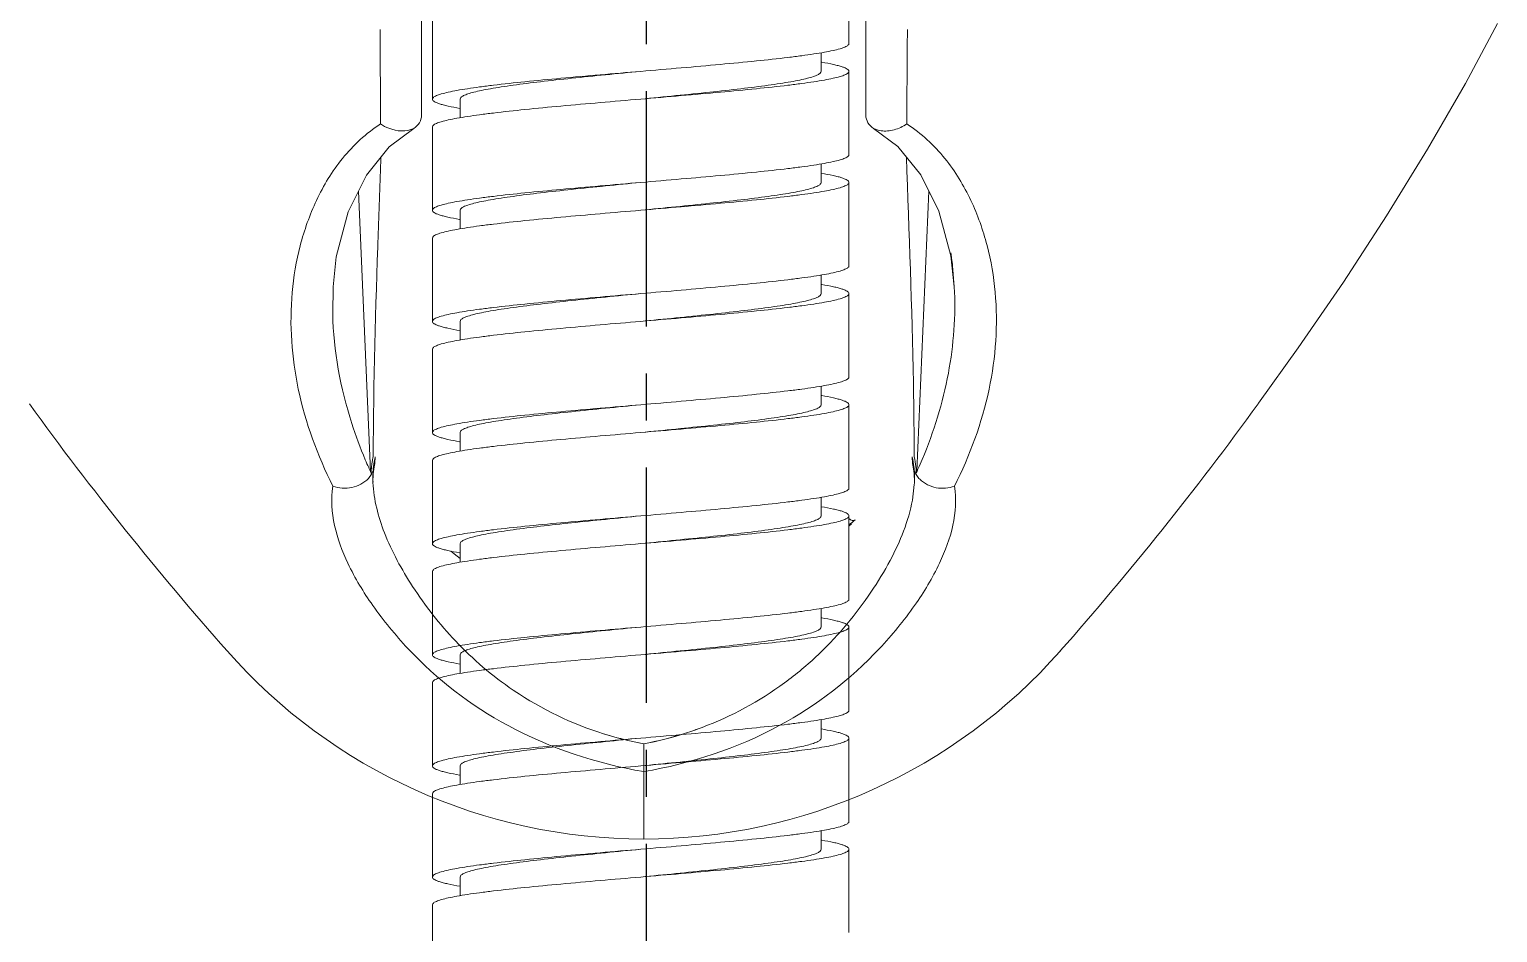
# Model space of a CAD drawing. Header units: millimetres. Extents: x 789 to 1209, y -1278 to -684.
# Drawn here: x 972.24 to 1011.88, y -1062.41 to -1038.03 of the extents above; entities that cross this region are included whole.
import ezdxf

# ---------------------------------------------------------------- set-up
doc = ezdxf.new("R2010")
doc.units = ezdxf.units.MM
doc.header["$LTSCALE"] = 0.1
doc.linetypes.add('CENTERX2', pattern=[101.6, 63.5, -12.7, 12.7, -12.7])
doc.layers.get('0').update_dxf_attribs({"lineweight": 13})
doc.layers.add('CENTER', color=1, linetype='CENTERX2')

msp = doc.modelspace()

# ---------------------------------------------------------------- linework, layer by layer
at = {"color": 7, "linetype": 'Continuous'}
for p, q in [((982.824, -1039.964), (982.824, -1022.564)), ((994.824, -1040.343), (994.824, -1022.514)), ((994.368, -1038.413), (994.368, -1036.163)), ((983.118, -1037.663), (983.118, -1039.913)), ((1011.012, -1039.488), (1011.883, -1037.874)), ((981.72, -1040.584), (981.705, -1038.03)), ((993.618, -1039.163), (993.618, -1038.661)), ((994.368, -1041.413), (994.368, -1039.163)), ((983.868, -1039.913), (983.868, -1040.416)), ((982.824, -1039.964), (982.824, -1040.343)), ((983.118, -1040.663), (983.118, -1042.913)), ((993.618, -1042.163), (993.618, -1041.66)), ((994.368, -1044.413), (994.368, -1042.163)), ((981.122, -1042.401), (981.449, -1049.962)), ((996.527, -1042.4), (996.2, -1049.958)), ((983.868, -1043.416), (983.868, -1042.913)), ((996.795, -1042.939), (997.119, -1044.141)), ((983.118, -1045.913), (983.118, -1043.663)), ((997.119, -1044.141), (997.212, -1044.98)), ((993.618, -1045.163), (993.618, -1044.659)), ((997.165, -1044.415), (997.212, -1044.98)), ((980.427, -1045.708), (980.437, -1044.979)), ((994.368, -1047.413), (994.368, -1045.163)), ((983.868, -1045.913), (983.868, -1046.417)), ((983.118, -1046.663), (983.118, -1048.913)), ((993.618, -1048.163), (993.618, -1047.662)), ((994.368, -1050.413), (994.368, -1048.163)), ((1005.413, -1048.143), (1005.428, -1048.121)), ((983.868, -1048.913), (983.868, -1049.414)), ((981.519, -1050.025), (981.547, -1049.84)), ((981.547, -1049.84), (981.53, -1049.907)), ((981.563, -1049.748), (981.547, -1049.84)), ((981.574, -1049.57), (981.563, -1049.748)), ((983.118, -1049.663), (983.118, -1051.913)), ((996.086, -1049.746), (996.075, -1049.57)), ((996.102, -1049.84), (996.086, -1049.746)), ((996.102, -1049.84), (996.129, -1050.023)), ((996.127, -1049.931), (996.102, -1049.84)), ((981.392, -1050.15), (981.477, -1050.034)), ((981.412, -1049.89), (981.399, -1049.86)), ((981.477, -1050.034), (981.468, -1050.015)), ((981.527, -1049.917), (981.477, -1050.034)), ((981.515, -1050.252), (981.519, -1050.025)), ((981.515, -1050.264), (981.515, -1050.252)), ((996.172, -1050.034), (996.127, -1049.931)), ((996.129, -1050.023), (996.134, -1050.253)), ((996.186, -1050.002), (996.172, -1050.034)), ((996.181, -1050.05), (996.257, -1050.15)), ((996.131, -1050.312), (996.079, -1050.737)), ((993.618, -1051.163), (993.618, -1050.659)), ((994.368, -1053.413), (994.368, -1051.163)), ((994.368, -1051.441), (994.439, -1051.381)), ((983.868, -1051.913), (983.868, -1052.417)), ((983.118, -1052.663), (983.118, -1054.913)), ((993.618, -1054.163), (993.618, -1053.661)), ((994.368, -1056.413), (994.368, -1054.163)), ((983.868, -1054.913), (983.868, -1055.416)), ((983.118, -1055.663), (983.118, -1057.913)), ((993.618, -1057.163), (993.618, -1056.66)), ((988.825, -1058.066), (988.825, -1057.316)), ((994.368, -1059.413), (994.368, -1057.163)), ((983.868, -1057.913), (983.868, -1058.416)), ((988.824, -1058.066), (988.824, -1059.887)), ((983.118, -1058.663), (983.118, -1060.913)), ((993.618, -1060.163), (993.618, -1059.659)), ((994.368, -1062.413), (994.368, -1060.163)), ((983.868, -1060.913), (983.868, -1061.417)), ((983.118, -1061.663), (983.118, -1063.913))]:
    msp.add_line(p, q, dxfattribs=at)
for points in [[(1005.428, -1048.121), (1006.5, -1046.623), (1007.717, -1044.856), (1008.886, -1043.065), (1009.991, -1041.264), (1011.012, -1039.488)], [(980.437, -1044.979), (980.524, -1044.173), (980.847, -1042.957), (981.339, -1041.962), (981.955, -1041.197), (982.615, -1040.702)], [(995.034, -1040.702), (995.691, -1041.194), (996.305, -1041.954), (996.795, -1042.939)], [(983.62, -1052.115), (983.707, -1052.188), (983.868, -1052.313)]]:
    msp.add_lwpolyline(points, dxfattribs=at)
for centre, radius, start, end in [((2236.387, -1046.916), 1240.474, 179.589565, 179.707505), ((988.506, -1045.404), 8.716, 7.8508, 8.8485), ((988.38, -1045.422), 8.843, 6.5363, 7.8499), ((1045.072, -995.281), 89.997, 215.97077, 221.40969), ((932.573, -995.278), 90.002, 318.59042, 324.0291), ((992.989, -1044.721), 12.679, 202.869, 203.9128), ((984.066, -1050.12), 2.607, 173.699, 177.621), ((983.873, -1050.102), 2.413, 171.4965, 173.4054), ((983.788, -1050.089), 2.326, 169.319, 171.4972), ((983.71, -1050.074), 2.247, 167.0966, 169.3183), ((984.037, -1050.12), 2.525, 173.616, 175.3191), ((983.949, -1050.11), 2.436, 171.3235, 173.4352), ((983.875, -1050.099), 2.361, 169.1774, 171.3226), ((983.818, -1050.088), 2.303, 167.3418, 169.1752), ((983.791, -1050.082), 2.275, 166.9981, 167.3386), ((993.769, -1050.1), 2.366, 6.3877, 12.6766), ((993.601, -1050.12), 2.535, 4.4172, 6.4283), ((993.858, -1050.091), 2.33, 6.4647, 12.8498), ((993.67, -1050.114), 2.519, 4.2323, 6.5101), ((984.629, -1044.707), 12.713, 335.9567, 337.1559), ((993.209, -1044.624), 12.919, 204.055, 204.4097), ((993.292, -1044.586), 13.01, 204.4096, 204.6607), ((984.372, -1050.135), 2.859, 177.9355, 182.3317), ((980.804, -1049.688), 0.759, 342.4896, 343.2273), ((993.481, -1050.129), 2.656, 2.0754, 4.3011), ((993.036, -1050.129), 3.101, 356.5996, 357.7085), ((993.258, -1050.136), 2.879, 357.6709, 2.0422), ((996.708, -1049.725), 0.619, 209.9575, 211.6709), ((993.563, -1050.122), 2.626, 2.6396, 4.2362), ((984.338, -1044.577), 13.032, 335.3967, 335.6117), ((984.418, -1044.613), 12.943, 335.6116, 335.9591), ((996.791, -1049.663), 0.723, 222.4053, 225.2932), ((990.546, -1046.645), 6.107, 308.7722, 310.7388), ((983.328, -1038.806), 16.76, 311.2142, 311.9465), ((988.824, -1044.887), 15, 221.4088, 270.0012), ((988.825, -1044.887), 15, 269.9998, 318.5911), ((990.524, -1048.162), 9.309, 235.859, 236.0687), ((990.524, -1048.152), 9.317, 236.1017, 252.6264), ((987.071, -1047.993), 9.485, 287.699, 290.5722), ((986.692, -1046.918), 10.626, 287.8829, 290.4492), ((990.582, -1048.02), 9.462, 252.5281, 257.2103), ((990.646, -1047.77), 9.718, 252.6116, 257.1678), ((990.421, -1048.711), 8.753, 257.238, 259.4912), ((990.742, -1047.334), 10.165, 257.1879, 259.127), ((986.962, -1047.615), 9.878, 280.8668, 287.634)]:
    msp.add_arc(centre, radius, start, end, dxfattribs=at)
for points, knots in [([(994.368, -1038.413), (994.368, -1038.431), (994.345, -1038.46), (994.304, -1038.486), (994.256, -1038.509), (994.196, -1038.532), (994.089, -1038.566), (993.924, -1038.606), (993.688, -1038.652), (993.405, -1038.698), (993.077, -1038.744), (992.56, -1038.809), (991.828, -1038.888), (990.868, -1038.979), (989.826, -1039.071), (989.109, -1039.132), (988.743, -1039.163)], [0, 0, 0, 0, 0.009481, 0.01668, 0.025907, 0.037268, 0.050798, 0.084377, 0.12651, 0.176872, 0.23503, 0.300456, 0.450604, 0.621669, 0.807156, 1, 1, 1, 1]), ([(993.638, -1038.917), (993.743, -1038.935), (993.891, -1038.963), (994.072, -1039.007), (994.176, -1039.037), (994.258, -1039.067), (994.324, -1039.099), (994.368, -1039.137), (994.368, -1039.163)], [0, 0, 0, 0, 0.407777, 0.571872, 0.708885, 0.818739, 0.902104, 1, 1, 1, 1]), ([(988.743, -1039.163), (988.377, -1039.194), (987.659, -1039.255), (986.617, -1039.347), (985.657, -1039.438), (984.925, -1039.517), (984.408, -1039.582), (984.08, -1039.629), (983.797, -1039.675), (983.562, -1039.721), (983.396, -1039.761), (983.29, -1039.794), (983.229, -1039.817), (983.181, -1039.84), (983.141, -1039.866), (983.118, -1039.895), (983.118, -1039.913)], [0, 0, 0, 0, 0.192844, 0.378332, 0.549397, 0.699546, 0.764969, 0.82313, 0.87349, 0.915624, 0.949202, 0.962734, 0.974093, 0.983319, 0.99052, 1, 1, 1, 1]), ([(988.743, -1039.163), (988.426, -1039.194), (987.804, -1039.255), (986.901, -1039.347), (986.068, -1039.438), (985.434, -1039.517), (984.986, -1039.582), (984.702, -1039.629), (984.456, -1039.675), (984.252, -1039.72), (984.091, -1039.766), (983.984, -1039.806), (983.923, -1039.84), (983.886, -1039.867), (983.868, -1039.896), (983.868, -1039.913)], [0, 0, 0, 0, 0.192224, 0.377133, 0.547704, 0.697486, 0.762791, 0.820886, 0.871245, 0.913456, 0.947215, 0.972428, 0.98191, 0.989454, 1, 1, 1, 1]), ([(993.618, -1039.163), (993.618, -1039.181), (993.599, -1039.209), (993.563, -1039.236), (993.502, -1039.27), (993.395, -1039.31), (993.234, -1039.356), (993.029, -1039.402), (992.784, -1039.448), (992.5, -1039.494), (992.051, -1039.559), (991.417, -1039.638), (990.585, -1039.729), (989.682, -1039.821), (989.06, -1039.882), (988.743, -1039.913)], [0, 0, 0, 0, 0.010543, 0.018089, 0.027574, 0.052782, 0.086546, 0.128752, 0.179116, 0.237206, 0.302515, 0.452296, 0.622867, 0.807776, 1, 1, 1, 1]), ([(994.368, -1039.163), (994.368, -1039.181), (994.345, -1039.21), (994.304, -1039.236), (994.256, -1039.259), (994.196, -1039.282), (994.089, -1039.316), (993.924, -1039.356), (993.688, -1039.402), (993.405, -1039.448), (993.077, -1039.494), (992.56, -1039.559), (991.828, -1039.638), (990.868, -1039.729), (989.826, -1039.821), (989.109, -1039.882), (988.743, -1039.913)], [0, 0, 0, 0, 0.009478, 0.01668, 0.025909, 0.037267, 0.050796, 0.084378, 0.126508, 0.176873, 0.235029, 0.300456, 0.450603, 0.621668, 0.807156, 1, 1, 1, 1]), ([(983.118, -1039.913), (983.118, -1039.939), (983.163, -1039.978), (983.23, -1040.01), (983.314, -1040.041), (983.42, -1040.071), (983.605, -1040.116), (983.756, -1040.143), (983.864, -1040.162)], [0, 0, 0, 0, 0.097396, 0.180718, 0.290629, 0.427704, 0.591948, 1, 1, 1, 1]), ([(988.743, -1039.913), (988.377, -1039.944), (987.659, -1040.005), (986.617, -1040.097), (985.657, -1040.188), (984.925, -1040.267), (984.408, -1040.332), (984.08, -1040.379), (983.797, -1040.425), (983.562, -1040.471), (983.396, -1040.511), (983.29, -1040.544), (983.229, -1040.567), (983.181, -1040.59), (983.141, -1040.616), (983.118, -1040.645), (983.118, -1040.663)], [0, 0, 0, 0, 0.192844, 0.378332, 0.549397, 0.699544, 0.764971, 0.823127, 0.873492, 0.915622, 0.949204, 0.962733, 0.974091, 0.98332, 0.990522, 1, 1, 1, 1]), ([(982.615, -1040.702), (982.677, -1040.667), (982.789, -1040.563), (982.824, -1040.415), (982.824, -1040.343)], [0, 0, 0, 0, 0.501215, 1, 1, 1, 1]), ([(994.824, -1040.343), (994.824, -1040.415), (994.86, -1040.563), (994.971, -1040.667), (995.034, -1040.702)], [0, 0, 0, 0, 0.498818, 1, 1, 1, 1]), ([(980.433, -1050.362), (980.016, -1049.535), (979.385, -1047.826), (979.225, -1045.57), (979.515, -1043.855), (979.954, -1042.618), (980.652, -1041.463), (981.33, -1040.831), (981.72, -1040.584)], [0, 0, 0, 0, 0.259949, 0.504423, 0.62433, 0.745792, 0.870368, 1, 1, 1, 1]), ([(981.72, -1040.584), (981.789, -1040.632), (982.06, -1040.771), (982.42, -1040.811), (982.615, -1040.702)], [0, 0, 0, 0, 0.273627, 1, 1, 1, 1]), ([(995.034, -1040.702), (995.095, -1040.736), (995.28, -1040.792), (995.599, -1040.756), (995.826, -1040.656), (995.929, -1040.584)], [0, 0, 0, 0, 0.223636, 0.599109, 1, 1, 1, 1]), ([(995.929, -1040.584), (996.32, -1040.832), (996.997, -1041.464), (997.694, -1042.617), (998.132, -1043.851), (998.425, -1045.564), (998.265, -1047.824), (997.633, -1049.534), (997.216, -1050.362)], [0, 0, 0, 0, 0.1299, 0.254258, 0.374941, 0.49498, 0.739894, 1, 1, 1, 1]), ([(981.73, -1041.481), (981.705, -1042.161), (981.607, -1044.857), (981.526, -1047.555), (981.52, -1049.573)], [0, 0, 0, 0, 0.252196, 1, 1, 1, 1]), ([(994.368, -1041.413), (994.368, -1041.431), (994.345, -1041.46), (994.304, -1041.486), (994.256, -1041.509), (994.196, -1041.532), (994.089, -1041.566), (993.924, -1041.606), (993.688, -1041.652), (993.405, -1041.698), (993.077, -1041.744), (992.56, -1041.809), (991.828, -1041.888), (990.868, -1041.979), (989.826, -1042.071), (989.109, -1042.132), (988.743, -1042.163)], [0, 0, 0, 0, 0.009478, 0.01668, 0.025909, 0.037267, 0.050796, 0.084378, 0.126508, 0.176873, 0.235029, 0.300456, 0.450603, 0.621668, 0.807156, 1, 1, 1, 1]), ([(996.129, -1049.573), (996.127, -1048.905), (996.093, -1046.207), (995.994, -1043.51), (995.919, -1041.481)], [0, 0, 0, 0, 0.247339, 1, 1, 1, 1]), ([(993.622, -1041.914), (993.73, -1041.933), (993.88, -1041.961), (994.066, -1042.005), (994.171, -1042.035), (994.256, -1042.066), (994.323, -1042.099), (994.368, -1042.137), (994.368, -1042.163)], [0, 0, 0, 0, 0.408052, 0.572296, 0.709371, 0.819282, 0.902604, 1, 1, 1, 1]), ([(988.743, -1042.163), (988.377, -1042.194), (987.659, -1042.255), (986.617, -1042.347), (985.657, -1042.438), (984.925, -1042.517), (984.408, -1042.582), (984.08, -1042.629), (983.797, -1042.675), (983.562, -1042.721), (983.396, -1042.761), (983.29, -1042.794), (983.229, -1042.817), (983.181, -1042.84), (983.141, -1042.866), (983.118, -1042.895), (983.118, -1042.913)], [0, 0, 0, 0, 0.192844, 0.378332, 0.549397, 0.699544, 0.764971, 0.823127, 0.873492, 0.915622, 0.949204, 0.962733, 0.974091, 0.98332, 0.990522, 1, 1, 1, 1]), ([(988.743, -1042.163), (988.426, -1042.194), (987.804, -1042.255), (986.901, -1042.347), (986.068, -1042.438), (985.434, -1042.517), (984.986, -1042.582), (984.702, -1042.629), (984.456, -1042.675), (984.252, -1042.72), (984.091, -1042.766), (983.984, -1042.806), (983.923, -1042.84), (983.887, -1042.867), (983.868, -1042.896), (983.868, -1042.913)], [0, 0, 0, 0, 0.192224, 0.377134, 0.547705, 0.697487, 0.762792, 0.820887, 0.871246, 0.913457, 0.947216, 0.97243, 0.981912, 0.989458, 1, 1, 1, 1]), ([(993.618, -1042.163), (993.618, -1042.181), (993.599, -1042.209), (993.563, -1042.236), (993.502, -1042.27), (993.395, -1042.31), (993.234, -1042.356), (993.029, -1042.402), (992.784, -1042.448), (992.5, -1042.494), (992.051, -1042.559), (991.417, -1042.638), (990.585, -1042.729), (989.682, -1042.821), (989.06, -1042.882), (988.743, -1042.913)], [0, 0, 0, 0, 0.010543, 0.01809, 0.027574, 0.052782, 0.086546, 0.128752, 0.179116, 0.237206, 0.302515, 0.452296, 0.622867, 0.807776, 1, 1, 1, 1]), ([(994.368, -1042.163), (994.368, -1042.181), (994.345, -1042.21), (994.304, -1042.236), (994.256, -1042.259), (994.196, -1042.282), (994.089, -1042.316), (993.924, -1042.356), (993.688, -1042.402), (993.405, -1042.448), (993.077, -1042.494), (992.56, -1042.559), (991.828, -1042.638), (990.868, -1042.729), (989.826, -1042.821), (989.109, -1042.882), (988.743, -1042.913)], [0, 0, 0, 0, 0.00948, 0.016681, 0.025907, 0.037266, 0.050798, 0.084376, 0.12651, 0.17687, 0.235031, 0.300454, 0.450603, 0.621668, 0.807156, 1, 1, 1, 1]), ([(983.118, -1042.913), (983.118, -1042.939), (983.162, -1042.977), (983.228, -1043.009), (983.31, -1043.04), (983.413, -1043.07), (983.595, -1043.113), (983.742, -1043.141), (983.848, -1043.159)], [0, 0, 0, 0, 0.097896, 0.181261, 0.291115, 0.428128, 0.592223, 1, 1, 1, 1]), ([(988.743, -1042.913), (988.377, -1042.944), (987.659, -1043.005), (986.617, -1043.097), (985.657, -1043.188), (984.925, -1043.267), (984.408, -1043.332), (984.08, -1043.379), (983.797, -1043.425), (983.562, -1043.471), (983.396, -1043.511), (983.29, -1043.544), (983.229, -1043.567), (983.181, -1043.59), (983.141, -1043.616), (983.118, -1043.645), (983.118, -1043.663)], [0, 0, 0, 0, 0.192844, 0.378331, 0.549397, 0.699545, 0.76497, 0.823129, 0.873491, 0.915624, 0.949202, 0.962733, 0.974094, 0.983321, 0.990522, 1, 1, 1, 1]), ([(994.368, -1044.413), (994.368, -1044.431), (994.345, -1044.46), (994.304, -1044.486), (994.256, -1044.509), (994.196, -1044.532), (994.089, -1044.566), (993.924, -1044.606), (993.688, -1044.652), (993.405, -1044.698), (993.077, -1044.744), (992.56, -1044.809), (991.828, -1044.888), (990.868, -1044.979), (989.826, -1045.071), (989.109, -1045.132), (988.743, -1045.163)], [0, 0, 0, 0, 0.00948, 0.016681, 0.025907, 0.037266, 0.050798, 0.084376, 0.12651, 0.17687, 0.235031, 0.300454, 0.450603, 0.621668, 0.807156, 1, 1, 1, 1]), ([(993.637, -1044.917), (993.743, -1044.935), (993.89, -1044.963), (994.072, -1045.007), (994.175, -1045.037), (994.258, -1045.067), (994.324, -1045.099), (994.368, -1045.137), (994.368, -1045.163)], [0, 0, 0, 0, 0.407799, 0.571885, 0.708896, 0.81877, 0.902117, 1, 1, 1, 1]), ([(997.212, -1044.98), (997.253, -1045.758), (997.134, -1047.361), (996.66, -1048.894), (996.345, -1049.642)], [0, 0, 0, 0, 0.489515, 1, 1, 1, 1]), ([(988.743, -1045.163), (988.377, -1045.194), (987.659, -1045.255), (986.617, -1045.347), (985.657, -1045.438), (984.925, -1045.517), (984.408, -1045.582), (984.08, -1045.629), (983.797, -1045.675), (983.562, -1045.721), (983.396, -1045.761), (983.29, -1045.794), (983.229, -1045.817), (983.181, -1045.84), (983.141, -1045.866), (983.118, -1045.895), (983.118, -1045.913)], [0, 0, 0, 0, 0.192844, 0.378331, 0.549397, 0.699545, 0.76497, 0.823129, 0.873491, 0.915624, 0.949202, 0.962733, 0.974094, 0.983321, 0.990522, 1, 1, 1, 1]), ([(988.743, -1045.163), (988.426, -1045.194), (987.804, -1045.255), (986.901, -1045.347), (986.068, -1045.438), (985.434, -1045.517), (984.986, -1045.582), (984.702, -1045.629), (984.456, -1045.675), (984.252, -1045.72), (984.091, -1045.766), (983.984, -1045.806), (983.923, -1045.84), (983.886, -1045.867), (983.868, -1045.896), (983.868, -1045.913)], [0, 0, 0, 0, 0.192224, 0.377134, 0.547705, 0.697487, 0.762791, 0.820886, 0.871245, 0.913457, 0.947215, 0.972428, 0.981909, 0.989454, 1, 1, 1, 1]), ([(993.618, -1045.163), (993.618, -1045.181), (993.599, -1045.209), (993.563, -1045.236), (993.502, -1045.27), (993.395, -1045.31), (993.234, -1045.356), (993.029, -1045.402), (992.784, -1045.448), (992.5, -1045.494), (992.051, -1045.559), (991.417, -1045.638), (990.585, -1045.729), (989.682, -1045.821), (989.06, -1045.882), (988.743, -1045.913)], [0, 0, 0, 0, 0.010543, 0.01809, 0.027574, 0.052782, 0.086546, 0.128752, 0.179116, 0.237206, 0.302514, 0.452296, 0.622866, 0.807776, 1, 1, 1, 1]), ([(994.368, -1045.163), (994.368, -1045.181), (994.345, -1045.21), (994.304, -1045.236), (994.256, -1045.259), (994.196, -1045.282), (994.089, -1045.316), (993.924, -1045.356), (993.688, -1045.402), (993.405, -1045.448), (993.077, -1045.494), (992.56, -1045.559), (991.828, -1045.638), (990.868, -1045.729), (989.826, -1045.821), (989.109, -1045.882), (988.743, -1045.913)], [0, 0, 0, 0, 0.009479, 0.016679, 0.025908, 0.037268, 0.050797, 0.084378, 0.126508, 0.176873, 0.235029, 0.300456, 0.450604, 0.621669, 0.807156, 1, 1, 1, 1]), ([(981.307, -1049.648), (981.171, -1049.326), (980.699, -1048.061), (980.452, -1046.708), (980.427, -1045.708)], [0, 0, 0, 0, 0.258906, 1, 1, 1, 1]), ([(983.118, -1045.913), (983.118, -1045.939), (983.162, -1045.977), (983.229, -1046.01), (983.312, -1046.04), (983.417, -1046.07), (983.6, -1046.115), (983.75, -1046.142), (983.857, -1046.161)], [0, 0, 0, 0, 0.097616, 0.180948, 0.290856, 0.427896, 0.592061, 1, 1, 1, 1]), ([(988.743, -1045.913), (988.377, -1045.944), (987.659, -1046.005), (986.617, -1046.097), (985.657, -1046.188), (984.925, -1046.267), (984.408, -1046.332), (984.08, -1046.379), (983.797, -1046.425), (983.562, -1046.471), (983.396, -1046.511), (983.29, -1046.544), (983.229, -1046.567), (983.181, -1046.59), (983.141, -1046.616), (983.118, -1046.645), (983.118, -1046.663)], [0, 0, 0, 0, 0.192844, 0.378332, 0.549398, 0.699546, 0.76497, 0.823129, 0.873491, 0.915623, 0.949204, 0.962735, 0.974092, 0.983319, 0.990522, 1, 1, 1, 1]), ([(994.368, -1047.413), (994.368, -1047.431), (994.345, -1047.46), (994.304, -1047.486), (994.256, -1047.509), (994.196, -1047.532), (994.089, -1047.566), (993.924, -1047.606), (993.688, -1047.652), (993.405, -1047.698), (993.077, -1047.744), (992.56, -1047.809), (991.828, -1047.888), (990.868, -1047.979), (989.826, -1048.071), (989.109, -1048.132), (988.743, -1048.163)], [0, 0, 0, 0, 0.009479, 0.016679, 0.025908, 0.037268, 0.050797, 0.084378, 0.126508, 0.176873, 0.235029, 0.300456, 0.450604, 0.621669, 0.807156, 1, 1, 1, 1]), ([(988.743, -1048.163), (988.377, -1048.194), (987.659, -1048.255), (986.617, -1048.347), (985.657, -1048.438), (984.925, -1048.517), (984.408, -1048.582), (984.08, -1048.629), (983.797, -1048.675), (983.562, -1048.721), (983.396, -1048.761), (983.29, -1048.794), (983.229, -1048.817), (983.181, -1048.84), (983.141, -1048.866), (983.118, -1048.895), (983.118, -1048.913)], [0, 0, 0, 0, 0.192844, 0.378332, 0.549398, 0.699546, 0.76497, 0.823129, 0.873491, 0.915623, 0.949204, 0.962735, 0.974092, 0.983319, 0.990522, 1, 1, 1, 1]), ([(988.743, -1048.163), (988.426, -1048.194), (987.804, -1048.255), (986.901, -1048.347), (986.068, -1048.438), (985.434, -1048.517), (984.986, -1048.582), (984.702, -1048.629), (984.456, -1048.675), (984.252, -1048.72), (984.091, -1048.766), (983.984, -1048.806), (983.923, -1048.84), (983.886, -1048.867), (983.868, -1048.896), (983.868, -1048.913)], [0, 0, 0, 0, 0.192224, 0.377134, 0.547705, 0.697487, 0.762791, 0.820887, 0.871245, 0.913457, 0.947215, 0.972428, 0.981909, 0.989454, 1, 1, 1, 1]), ([(993.618, -1048.163), (993.618, -1048.181), (993.599, -1048.209), (993.563, -1048.236), (993.502, -1048.27), (993.395, -1048.31), (993.234, -1048.356), (993.029, -1048.402), (992.784, -1048.448), (992.5, -1048.494), (992.051, -1048.559), (991.417, -1048.638), (990.585, -1048.729), (989.682, -1048.821), (989.06, -1048.882), (988.743, -1048.913)], [0, 0, 0, 0, 0.010544, 0.018091, 0.027574, 0.052782, 0.086545, 0.128753, 0.179115, 0.237207, 0.302514, 0.452296, 0.622866, 0.807776, 1, 1, 1, 1]), ([(994.368, -1048.163), (994.368, -1048.181), (994.345, -1048.21), (994.304, -1048.236), (994.256, -1048.259), (994.196, -1048.282), (994.089, -1048.316), (993.924, -1048.356), (993.688, -1048.402), (993.405, -1048.448), (993.077, -1048.494), (992.56, -1048.559), (991.828, -1048.638), (990.868, -1048.729), (989.826, -1048.821), (989.109, -1048.882), (988.743, -1048.913)], [0, 0, 0, 0, 0.009478, 0.016681, 0.025908, 0.037265, 0.050796, 0.084377, 0.126509, 0.176871, 0.23503, 0.300454, 0.450602, 0.621668, 0.807156, 1, 1, 1, 1]), ([(993.632, -1047.916), (993.739, -1047.934), (993.887, -1047.962), (994.07, -1048.006), (994.174, -1048.036), (994.257, -1048.067), (994.324, -1048.099), (994.368, -1048.137), (994.368, -1048.163)], [0, 0, 0, 0, 0.407865, 0.572022, 0.70905, 0.818921, 0.902282, 1, 1, 1, 1]), ([(988.743, -1048.913), (988.377, -1048.944), (987.659, -1049.005), (986.617, -1049.097), (985.657, -1049.188), (984.925, -1049.267), (984.408, -1049.332), (984.08, -1049.379), (983.797, -1049.425), (983.562, -1049.471), (983.396, -1049.511), (983.29, -1049.544), (983.229, -1049.567), (983.181, -1049.59), (983.141, -1049.616), (983.118, -1049.645), (983.118, -1049.663)], [0, 0, 0, 0, 0.192844, 0.378331, 0.549396, 0.699544, 0.764971, 0.823127, 0.873492, 0.915622, 0.949203, 0.962732, 0.974092, 0.983321, 0.990521, 1, 1, 1, 1]), ([(983.118, -1048.913), (983.118, -1048.939), (983.162, -1048.977), (983.228, -1049.009), (983.312, -1049.04), (983.416, -1049.07), (983.598, -1049.114), (983.747, -1049.142), (983.853, -1049.16)], [0, 0, 0, 0, 0.097718, 0.181079, 0.29095, 0.427978, 0.592135, 1, 1, 1, 1]), ([(980.433, -1050.362), (980.594, -1050.42), (980.953, -1050.448), (981.277, -1050.276), (981.392, -1050.15)], [0, 0, 0, 0, 0.501031, 1, 1, 1, 1]), ([(996.283, -1050.176), (996.4, -1050.293), (996.716, -1050.448), (997.061, -1050.418), (997.216, -1050.362)], [0, 0, 0, 0, 0.500433, 1, 1, 1, 1]), ([(982.46, -1054.746), (982.118, -1054.38), (981.516, -1053.647), (980.663, -1052.251), (980.317, -1051.06), (980.433, -1050.362)], [0, 0, 0, 0, 0.303993, 0.571227, 1, 1, 1, 1]), ([(985.3, -1055.866), (984.735, -1055.483), (983.733, -1054.627), (982.589, -1053.159), (981.799, -1051.723), (981.535, -1050.727), (981.515, -1050.264)], [0, 0, 0, 0, 0.294582, 0.564298, 0.799896, 1, 1, 1, 1]), ([(994.368, -1050.413), (994.368, -1050.431), (994.345, -1050.46), (994.304, -1050.486), (994.256, -1050.509), (994.196, -1050.532), (994.089, -1050.566), (993.924, -1050.606), (993.688, -1050.652), (993.405, -1050.698), (993.077, -1050.744), (992.56, -1050.809), (991.828, -1050.888), (990.868, -1050.979), (989.826, -1051.071), (989.109, -1051.132), (988.743, -1051.163)], [0, 0, 0, 0, 0.009478, 0.016681, 0.025908, 0.037265, 0.050796, 0.084377, 0.126509, 0.176871, 0.23503, 0.300454, 0.450602, 0.621668, 0.807156, 1, 1, 1, 1]), ([(997.216, -1050.362), (997.331, -1051.058), (996.986, -1052.249), (996.135, -1053.646), (995.531, -1054.381), (995.189, -1054.746)], [0, 0, 0, 0, 0.427682, 0.696165, 1, 1, 1, 1]), ([(996.079, -1050.737), (995.976, -1051.306), (995.624, -1052.169), (994.961, -1053.253), (994.314, -1054.111), (993.54, -1054.941), (992.298, -1055.978), (991.192, -1056.577), (990.404, -1056.873)], [0, 0, 0, 0, 0.200389, 0.316075, 0.440692, 0.571562, 0.708292, 1, 1, 1, 1]), ([(993.629, -1050.916), (993.736, -1050.934), (993.885, -1050.962), (994.069, -1051.006), (994.173, -1051.036), (994.257, -1051.067), (994.323, -1051.099), (994.368, -1051.137), (994.368, -1051.163)], [0, 0, 0, 0, 0.407938, 0.572103, 0.709143, 0.819049, 0.902372, 1, 1, 1, 1]), ([(988.743, -1051.163), (988.377, -1051.194), (987.659, -1051.255), (986.617, -1051.347), (985.657, -1051.438), (984.925, -1051.517), (984.408, -1051.582), (984.08, -1051.629), (983.797, -1051.675), (983.562, -1051.721), (983.396, -1051.761), (983.29, -1051.794), (983.229, -1051.817), (983.181, -1051.84), (983.141, -1051.866), (983.118, -1051.895), (983.118, -1051.913)], [0, 0, 0, 0, 0.192844, 0.378331, 0.549396, 0.699544, 0.764971, 0.823127, 0.873492, 0.915622, 0.949203, 0.962732, 0.974092, 0.983321, 0.990521, 1, 1, 1, 1]), ([(988.743, -1051.163), (988.426, -1051.194), (987.804, -1051.255), (986.901, -1051.347), (986.068, -1051.438), (985.434, -1051.517), (984.986, -1051.582), (984.702, -1051.629), (984.456, -1051.675), (984.252, -1051.72), (984.091, -1051.766), (983.984, -1051.806), (983.923, -1051.84), (983.886, -1051.867), (983.868, -1051.896), (983.868, -1051.913)], [0, 0, 0, 0, 0.192224, 0.377134, 0.547705, 0.697487, 0.762792, 0.820886, 0.871245, 0.913456, 0.947216, 0.972428, 0.981909, 0.989455, 1, 1, 1, 1]), ([(993.618, -1051.163), (993.618, -1051.181), (993.599, -1051.209), (993.563, -1051.236), (993.502, -1051.27), (993.395, -1051.31), (993.234, -1051.356), (993.029, -1051.402), (992.784, -1051.448), (992.5, -1051.494), (992.051, -1051.559), (991.417, -1051.638), (990.585, -1051.729), (989.682, -1051.821), (989.06, -1051.882), (988.743, -1051.913)], [0, 0, 0, 0, 0.010544, 0.018091, 0.027573, 0.052783, 0.086545, 0.128753, 0.179115, 0.237207, 0.302513, 0.452295, 0.622866, 0.807776, 1, 1, 1, 1]), ([(994.368, -1051.163), (994.368, -1051.181), (994.345, -1051.21), (994.304, -1051.236), (994.256, -1051.259), (994.196, -1051.282), (994.089, -1051.316), (993.924, -1051.356), (993.688, -1051.402), (993.405, -1051.448), (993.077, -1051.494), (992.56, -1051.559), (991.828, -1051.638), (990.868, -1051.729), (989.826, -1051.821), (989.109, -1051.882), (988.743, -1051.913)], [0, 0, 0, 0, 0.009481, 0.01668, 0.025907, 0.037268, 0.050798, 0.084377, 0.12651, 0.176872, 0.23503, 0.300456, 0.450604, 0.621669, 0.807156, 1, 1, 1, 1]), ([(994.531, -1051.272), (994.511, -1051.287), (994.444, -1051.291), (994.393, -1051.258), (994.367, -1051.236)], [0, 0, 0, 0, 0.422167, 1, 1, 1, 1]), ([(988.743, -1051.913), (988.377, -1051.944), (987.659, -1052.005), (986.617, -1052.097), (985.657, -1052.188), (984.925, -1052.267), (984.408, -1052.332), (984.08, -1052.379), (983.797, -1052.425), (983.562, -1052.471), (983.396, -1052.511), (983.29, -1052.544), (983.229, -1052.567), (983.181, -1052.59), (983.141, -1052.616), (983.118, -1052.645), (983.118, -1052.663)], [0, 0, 0, 0, 0.192844, 0.378332, 0.549397, 0.699546, 0.764969, 0.82313, 0.87349, 0.915624, 0.949202, 0.962734, 0.974093, 0.983319, 0.99052, 1, 1, 1, 1]), ([(983.118, -1051.913), (983.118, -1051.939), (983.162, -1051.977), (983.228, -1052.009), (983.31, -1052.04), (983.414, -1052.07), (983.595, -1052.113), (983.743, -1052.141), (983.849, -1052.159)], [0, 0, 0, 0, 0.097883, 0.18123, 0.291104, 0.428115, 0.592201, 1, 1, 1, 1]), ([(994.368, -1053.413), (994.368, -1053.431), (994.345, -1053.46), (994.304, -1053.486), (994.256, -1053.509), (994.196, -1053.532), (994.089, -1053.566), (993.924, -1053.606), (993.688, -1053.652), (993.405, -1053.698), (993.077, -1053.744), (992.56, -1053.809), (991.828, -1053.888), (990.868, -1053.979), (989.826, -1054.071), (989.109, -1054.132), (988.743, -1054.163)], [0, 0, 0, 0, 0.009481, 0.01668, 0.025907, 0.037268, 0.050798, 0.084377, 0.12651, 0.176872, 0.23503, 0.300456, 0.450604, 0.621669, 0.807156, 1, 1, 1, 1]), ([(988.743, -1054.163), (988.377, -1054.194), (987.659, -1054.255), (986.617, -1054.347), (985.657, -1054.438), (984.925, -1054.517), (984.408, -1054.582), (984.08, -1054.629), (983.797, -1054.675), (983.562, -1054.721), (983.396, -1054.761), (983.29, -1054.794), (983.229, -1054.817), (983.181, -1054.84), (983.141, -1054.866), (983.118, -1054.895), (983.118, -1054.913)], [0, 0, 0, 0, 0.192844, 0.378332, 0.549397, 0.699546, 0.764969, 0.82313, 0.87349, 0.915624, 0.949202, 0.962734, 0.974093, 0.983319, 0.99052, 1, 1, 1, 1]), ([(988.743, -1054.163), (988.426, -1054.194), (987.804, -1054.255), (986.901, -1054.347), (986.068, -1054.438), (985.434, -1054.517), (984.986, -1054.582), (984.702, -1054.629), (984.456, -1054.675), (984.252, -1054.72), (984.091, -1054.766), (983.984, -1054.806), (983.923, -1054.84), (983.886, -1054.867), (983.868, -1054.896), (983.868, -1054.913)], [0, 0, 0, 0, 0.192227, 0.377133, 0.547706, 0.697487, 0.762792, 0.820886, 0.871246, 0.913456, 0.947216, 0.972427, 0.981909, 0.989455, 1, 1, 1, 1]), ([(993.618, -1054.163), (993.618, -1054.181), (993.599, -1054.209), (993.563, -1054.236), (993.502, -1054.27), (993.395, -1054.31), (993.234, -1054.356), (993.029, -1054.402), (992.784, -1054.448), (992.5, -1054.494), (992.051, -1054.559), (991.417, -1054.638), (990.585, -1054.729), (989.682, -1054.821), (989.06, -1054.882), (988.743, -1054.913)], [0, 0, 0, 0, 0.010545, 0.018091, 0.027573, 0.052784, 0.086544, 0.128754, 0.179114, 0.237208, 0.302513, 0.452294, 0.622867, 0.807773, 1, 1, 1, 1]), ([(994.368, -1054.163), (994.368, -1054.181), (994.345, -1054.21), (994.304, -1054.236), (994.256, -1054.259), (994.196, -1054.282), (994.089, -1054.316), (993.924, -1054.356), (993.688, -1054.402), (993.405, -1054.448), (993.077, -1054.494), (992.56, -1054.559), (991.828, -1054.638), (990.868, -1054.729), (989.826, -1054.821), (989.109, -1054.882), (988.743, -1054.913)], [0, 0, 0, 0, 0.009478, 0.01668, 0.025909, 0.037267, 0.050796, 0.084378, 0.126508, 0.176872, 0.235029, 0.300456, 0.450603, 0.62167, 0.807152, 1, 1, 1, 1]), ([(993.638, -1053.917), (993.743, -1053.935), (993.891, -1053.963), (994.072, -1054.007), (994.176, -1054.037), (994.258, -1054.067), (994.324, -1054.099), (994.368, -1054.137), (994.368, -1054.163)], [0, 0, 0, 0, 0.407777, 0.571872, 0.708885, 0.818739, 0.902104, 1, 1, 1, 1]), ([(988.824, -1058.066), (987.554, -1057.851), (985.201, -1057.08), (983.236, -1055.577), (982.46, -1054.746)], [0, 0, 0, 0, 0.531375, 1, 1, 1, 1]), ([(988.743, -1054.913), (988.377, -1054.944), (987.659, -1055.005), (986.617, -1055.097), (985.657, -1055.188), (984.925, -1055.267), (984.408, -1055.332), (984.08, -1055.379), (983.797, -1055.425), (983.562, -1055.471), (983.396, -1055.511), (983.29, -1055.544), (983.229, -1055.567), (983.181, -1055.59), (983.141, -1055.616), (983.118, -1055.645), (983.118, -1055.663)], [0, 0, 0, 0, 0.192848, 0.37833, 0.549397, 0.699544, 0.764971, 0.823128, 0.873492, 0.915622, 0.949204, 0.962733, 0.974091, 0.98332, 0.990522, 1, 1, 1, 1]), ([(983.118, -1054.913), (983.118, -1054.939), (983.163, -1054.978), (983.23, -1055.01), (983.314, -1055.041), (983.42, -1055.071), (983.605, -1055.116), (983.756, -1055.143), (983.864, -1055.162)], [0, 0, 0, 0, 0.097396, 0.180718, 0.290629, 0.427704, 0.591948, 1, 1, 1, 1]), ([(995.189, -1054.746), (994.412, -1055.578), (992.447, -1057.08), (990.094, -1057.851), (988.824, -1058.066)], [0, 0, 0, 0, 0.469071, 1, 1, 1, 1]), ([(994.368, -1056.413), (994.368, -1056.431), (994.345, -1056.46), (994.304, -1056.486), (994.256, -1056.509), (994.196, -1056.532), (994.089, -1056.566), (993.924, -1056.606), (993.688, -1056.652), (993.405, -1056.698), (993.077, -1056.744), (992.56, -1056.809), (991.828, -1056.888), (990.868, -1056.979), (989.826, -1057.071), (989.109, -1057.132), (988.743, -1057.163)], [0, 0, 0, 0, 0.009478, 0.01668, 0.025909, 0.037267, 0.050796, 0.084378, 0.126508, 0.176872, 0.235029, 0.300456, 0.450603, 0.62167, 0.807152, 1, 1, 1, 1]), ([(993.622, -1056.914), (993.73, -1056.933), (993.88, -1056.961), (994.066, -1057.005), (994.171, -1057.035), (994.256, -1057.066), (994.323, -1057.099), (994.368, -1057.137), (994.368, -1057.163)], [0, 0, 0, 0, 0.408052, 0.572296, 0.709371, 0.819282, 0.902604, 1, 1, 1, 1]), ([(988.743, -1057.163), (988.377, -1057.194), (987.659, -1057.255), (986.617, -1057.347), (985.657, -1057.438), (984.925, -1057.517), (984.408, -1057.582), (984.08, -1057.629), (983.797, -1057.675), (983.562, -1057.721), (983.396, -1057.761), (983.29, -1057.794), (983.229, -1057.817), (983.181, -1057.84), (983.141, -1057.866), (983.118, -1057.895), (983.118, -1057.913)], [0, 0, 0, 0, 0.192848, 0.37833, 0.549397, 0.699544, 0.764971, 0.823128, 0.873492, 0.915622, 0.949204, 0.962733, 0.974091, 0.98332, 0.990522, 1, 1, 1, 1]), ([(988.743, -1057.163), (988.426, -1057.194), (987.804, -1057.255), (986.901, -1057.347), (986.068, -1057.438), (985.434, -1057.517), (984.986, -1057.582), (984.702, -1057.629), (984.456, -1057.675), (984.252, -1057.72), (984.091, -1057.766), (983.984, -1057.806), (983.923, -1057.84), (983.886, -1057.867), (983.868, -1057.896), (983.868, -1057.913)], [0, 0, 0, 0, 0.192224, 0.377134, 0.547705, 0.697487, 0.762793, 0.820885, 0.871247, 0.913455, 0.947217, 0.972427, 0.981909, 0.989456, 1, 1, 1, 1]), ([(994.368, -1057.163), (994.368, -1057.181), (994.345, -1057.21), (994.304, -1057.236), (994.256, -1057.259), (994.196, -1057.282), (994.089, -1057.316), (993.924, -1057.356), (993.688, -1057.402), (993.405, -1057.448), (993.077, -1057.494), (992.56, -1057.559), (991.828, -1057.638), (990.868, -1057.729), (989.826, -1057.821), (989.109, -1057.882), (988.743, -1057.913)], [0, 0, 0, 0, 0.00948, 0.016681, 0.025907, 0.037266, 0.050798, 0.084376, 0.12651, 0.17687, 0.235031, 0.300454, 0.450603, 0.621668, 0.807156, 1, 1, 1, 1]), ([(993.618, -1057.163), (993.618, -1057.181), (993.599, -1057.209), (993.563, -1057.236), (993.502, -1057.27), (993.395, -1057.31), (993.234, -1057.356), (993.029, -1057.402), (992.784, -1057.448), (992.5, -1057.494), (992.051, -1057.559), (991.417, -1057.638), (990.585, -1057.729), (989.682, -1057.821), (989.06, -1057.882), (988.743, -1057.913)], [0, 0, 0, 0, 0.010545, 0.018091, 0.027572, 0.052784, 0.086544, 0.128755, 0.179114, 0.237208, 0.302513, 0.452295, 0.622866, 0.807776, 1, 1, 1, 1]), ([(988.743, -1057.913), (988.377, -1057.944), (987.659, -1058.005), (986.617, -1058.097), (985.657, -1058.188), (984.925, -1058.267), (984.408, -1058.332), (984.08, -1058.379), (983.797, -1058.425), (983.562, -1058.471), (983.396, -1058.511), (983.29, -1058.544), (983.229, -1058.567), (983.181, -1058.59), (983.141, -1058.616), (983.118, -1058.645), (983.118, -1058.663)], [0, 0, 0, 0, 0.192844, 0.378331, 0.549396, 0.699544, 0.76497, 0.823128, 0.87349, 0.915623, 0.949202, 0.962732, 0.974093, 0.98332, 0.990519, 1, 1, 1, 1]), ([(983.118, -1057.913), (983.118, -1057.939), (983.162, -1057.977), (983.228, -1058.009), (983.31, -1058.04), (983.413, -1058.07), (983.595, -1058.113), (983.742, -1058.141), (983.848, -1058.159)], [0, 0, 0, 0, 0.097896, 0.181261, 0.291115, 0.428128, 0.592223, 1, 1, 1, 1]), ([(994.368, -1059.413), (994.368, -1059.431), (994.345, -1059.46), (994.304, -1059.486), (994.256, -1059.509), (994.196, -1059.532), (994.089, -1059.566), (993.924, -1059.606), (993.688, -1059.652), (993.405, -1059.698), (993.077, -1059.744), (992.56, -1059.809), (991.828, -1059.888), (990.868, -1059.979), (989.826, -1060.071), (989.109, -1060.132), (988.743, -1060.163)], [0, 0, 0, 0, 0.00948, 0.016681, 0.025907, 0.037266, 0.050798, 0.084376, 0.12651, 0.17687, 0.235031, 0.300454, 0.450603, 0.621668, 0.807156, 1, 1, 1, 1]), ([(988.743, -1060.163), (988.377, -1060.194), (987.659, -1060.255), (986.617, -1060.347), (985.657, -1060.438), (984.925, -1060.517), (984.408, -1060.582), (984.08, -1060.629), (983.797, -1060.675), (983.562, -1060.721), (983.396, -1060.761), (983.29, -1060.794), (983.229, -1060.817), (983.181, -1060.84), (983.141, -1060.866), (983.118, -1060.895), (983.118, -1060.913)], [0, 0, 0, 0, 0.192844, 0.378331, 0.549396, 0.699544, 0.76497, 0.823128, 0.87349, 0.915623, 0.949202, 0.962732, 0.974093, 0.98332, 0.990519, 1, 1, 1, 1]), ([(988.743, -1060.163), (988.426, -1060.194), (987.804, -1060.255), (986.901, -1060.347), (986.068, -1060.438), (985.434, -1060.517), (984.986, -1060.582), (984.702, -1060.629), (984.456, -1060.675), (984.252, -1060.72), (984.091, -1060.766), (983.984, -1060.806), (983.923, -1060.84), (983.886, -1060.867), (983.868, -1060.896), (983.868, -1060.913)], [0, 0, 0, 0, 0.192224, 0.377134, 0.547704, 0.697486, 0.762793, 0.820885, 0.871247, 0.913455, 0.947218, 0.972426, 0.981909, 0.989456, 1, 1, 1, 1]), ([(994.368, -1060.163), (994.368, -1060.181), (994.345, -1060.21), (994.304, -1060.236), (994.256, -1060.259), (994.196, -1060.282), (994.089, -1060.316), (993.924, -1060.356), (993.688, -1060.402), (993.405, -1060.448), (993.077, -1060.494), (992.56, -1060.559), (991.828, -1060.638), (990.868, -1060.729), (989.826, -1060.821), (989.109, -1060.882), (988.743, -1060.913)], [0, 0, 0, 0, 0.009479, 0.016679, 0.025908, 0.037268, 0.050797, 0.084378, 0.126508, 0.176873, 0.235029, 0.300456, 0.450604, 0.621669, 0.807156, 1, 1, 1, 1]), ([(993.618, -1060.163), (993.618, -1060.181), (993.599, -1060.209), (993.563, -1060.236), (993.502, -1060.27), (993.395, -1060.31), (993.234, -1060.356), (993.029, -1060.402), (992.784, -1060.448), (992.5, -1060.494), (992.051, -1060.559), (991.417, -1060.638), (990.585, -1060.729), (989.682, -1060.821), (989.06, -1060.882), (988.743, -1060.913)], [0, 0, 0, 0, 0.010546, 0.018091, 0.027572, 0.052785, 0.086543, 0.128755, 0.179113, 0.237209, 0.302513, 0.452295, 0.622866, 0.807776, 1, 1, 1, 1]), ([(993.637, -1059.917), (993.743, -1059.935), (993.89, -1059.963), (994.072, -1060.007), (994.175, -1060.037), (994.258, -1060.067), (994.324, -1060.099), (994.368, -1060.137), (994.368, -1060.163)], [0, 0, 0, 0, 0.407799, 0.571885, 0.708896, 0.81877, 0.902117, 1, 1, 1, 1]), ([(988.743, -1060.913), (988.377, -1060.944), (987.659, -1061.005), (986.617, -1061.097), (985.657, -1061.188), (984.925, -1061.267), (984.408, -1061.332), (984.08, -1061.379), (983.797, -1061.425), (983.562, -1061.471), (983.396, -1061.511), (983.29, -1061.544), (983.229, -1061.567), (983.181, -1061.59), (983.141, -1061.616), (983.118, -1061.645), (983.118, -1061.663)], [0, 0, 0, 0, 0.192844, 0.378332, 0.549398, 0.699546, 0.76497, 0.823129, 0.873491, 0.915623, 0.949204, 0.962735, 0.974092, 0.983319, 0.990522, 1, 1, 1, 1]), ([(983.118, -1060.913), (983.118, -1060.939), (983.162, -1060.977), (983.229, -1061.01), (983.312, -1061.04), (983.417, -1061.07), (983.6, -1061.115), (983.75, -1061.142), (983.857, -1061.161)], [0, 0, 0, 0, 0.097628, 0.180951, 0.290857, 0.427897, 0.592062, 1, 1, 1, 1])]:
    msp.add_open_spline(points, degree=3, knots=knots, dxfattribs=at)
for points in [[(981.476, -1049.825), (981.476, -1049.828), (981.476, -1049.831), (981.475, -1049.834)], [(981.528, -1049.839), (981.529, -1049.837), (981.529, -1049.834), (981.529, -1049.832)], [(996.075, -1049.57), (996.076, -1049.573), (996.076, -1049.577), (996.077, -1049.58)], [(996.129, -1049.925), (996.129, -1049.927), (996.129, -1049.928), (996.129, -1049.93)], [(988.824, -1057.317), (989.208, -1057.251), (989.585, -1057.15), (989.955, -1057.03)]]:
    msp.add_open_spline(points, degree=3, dxfattribs=at)
at = {"layer": 'CENTER'}
msp.add_line((988.889, -856.819), (988.889, -1177.309), dxfattribs=at)

doc.saveas('drawing.dxf')
